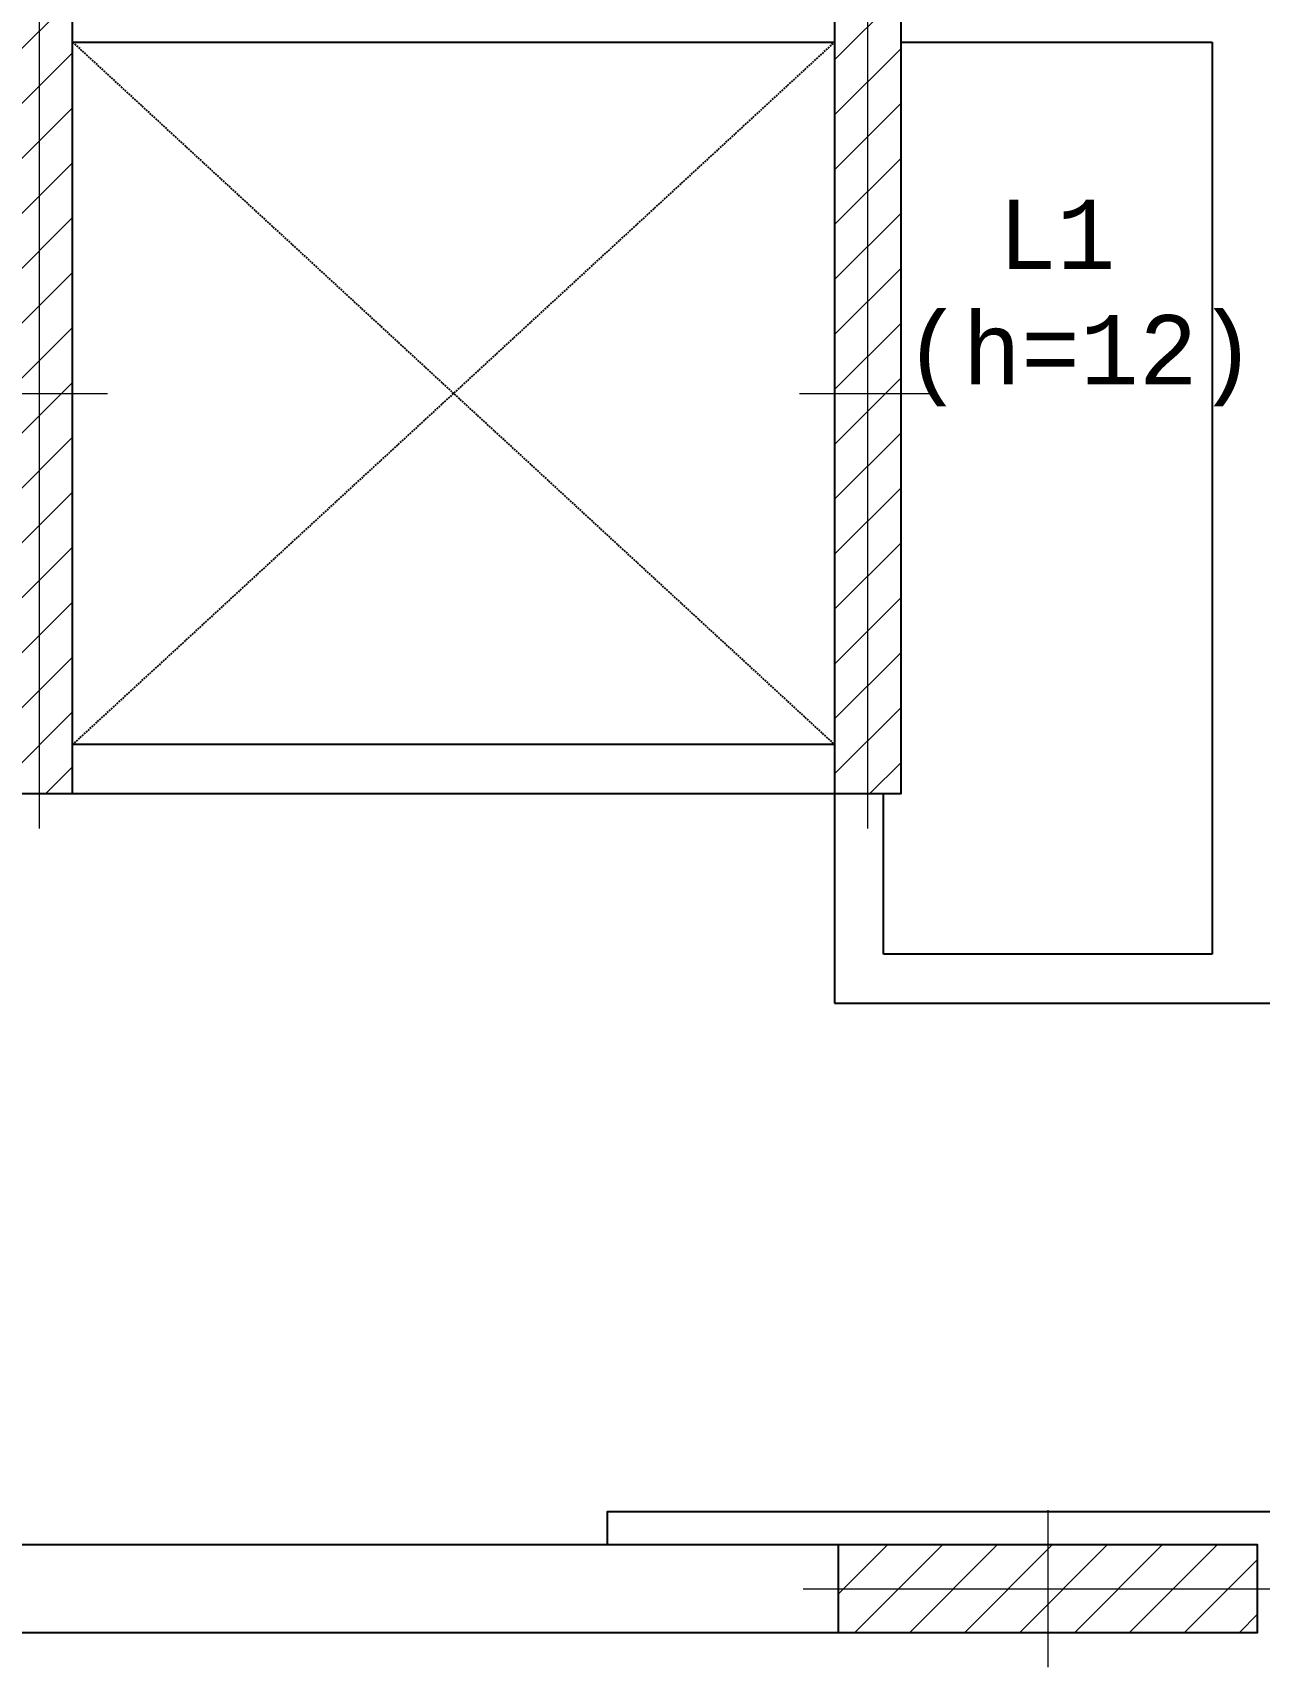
# Model space of a CAD drawing. Extents: x -40810 to 33675, y -2018 to 21213.
# Drawn here: x -18450 to -18099.1, y 8280 to 8747.8 of the extents above; entities that cross this region are included whole.
import ezdxf

# ---------------------------------------------------------------- set-up
doc = ezdxf.new("R2010")
doc.units = 0
doc.linetypes.add('TRAZO_HUECO', pattern=[0.75, 0.5, -0.25])
doc.layers.get('0').update_dxf_attribs({"color": 1, "lineweight": 9})
for name, color, linetype in [('1', 5, 'Continuous'), ('13', 7, 'Continuous'), ('241', 7, 'TRAZO_HUECO'), ('3', 2, 'Continuous')]:
    doc.layers.add(name, color=color, linetype=linetype)
doc.layers.add('PILAR_EIXOS', color=1, linetype='Continuous', lineweight=0)
doc.layers.add('PILAR_HACH', color=4, linetype='Continuous', lineweight=0)
doc.styles.add('ARIAL', font='arial.ttf', dxfattribs={"height": 12})
doc.styles.add('TQS_LUCIDA_CONSOLE', font='lucon.TTF')
doc.dimstyles.new('AVILLA 100', dxfattribs={"dimtxt": 0.13, "dimasz": 0.05, "dimexe": 0.05, "dimexo": 0.05, "dimgap": 0.01, "dimtad": 3, "dimdec": 0, "dimlfac": 100, "dimzin": 1, "dimdsep": 46, "dimtxsty": 'ARIAL', "dimblk": 'ORIGIN', "dimcen": 1.5, "dimclrd": 10, "dimclre": 10, "dimclrt": 7, "dimadec": 0, "dimazin": 0, "dimtfac": 1, "dimtdec": 0, "dimtmove": 0, "dimatfit": 1, "dimfxl": 1, "dimarcsym": 0})
pattern_1 = [(45, (33903.912, 13435.237), (-7.857724, 7.857724), [])]

# ---------------------------------------------------------------- blocks, each defined once
blk = doc.blocks.new('Eixos do pilar')
at = {"layer": 'PILAR_EIXOS'}
for p, q in [((0, -0.5), (0, 0.5)), ((-0.5, 0), (0.5, 0))]:
    blk.add_line(p, q, dxfattribs=at)
blk = doc.blocks.new('_Origin')
at = {"color": 0, "linetype": 'ByBlock', "lineweight": -2}
blk.add_line((0, 0), (-1, 0), dxfattribs=at)
blk.add_circle((0, 0), 0.5, dxfattribs=at)
blk = doc.blocks.new('*D3286')
at = {"layer": 'Defpoints', "color": 0, "transparency": 16777216}
for p in [(-18285.57, 8324.58), (-18285.57, 8315.05), (-17171.07, 8315.05)]:
    blk.add_point(p, dxfattribs=at)
at = {"layer": 'PILAR_HACH', "color": 10, "lineweight": -2, "transparency": 16777216}
for p, q in [((-18285.57, 8315.1), (-18285.57, 8324.63)), ((-17171.12, 8324.58), (-18285.52, 8324.58)), ((-17171.07, 8315.1), (-17171.07, 8324.63))]:
    blk.add_line(p, q, dxfattribs=at)
at = {"layer": 'PILAR_HACH', "color": 10, "lineweight": -2, "transparency": 16777216, "xscale": 0.05, "yscale": 0.05, "zscale": 0.05, "rotation": 180}
blk.add_blockref('_Origin', (-18285.57, 8324.58), dxfattribs=at)
at = {"layer": 'PILAR_HACH', "color": 10, "lineweight": -2, "transparency": 16777216, "xscale": 0.05, "yscale": 0.05, "zscale": 0.05}
blk.add_blockref('_Origin', (-17171.07, 8324.58), dxfattribs=at)
at = {"layer": 'PILAR_HACH', "color": 7, "transparency": 16777216, "insert": (-17728.32, 8330.72), "char_height": 12, "attachment_point": 5, "style": 'ARIAL'}
blk.add_mtext('111450', dxfattribs=at)

msp = doc.modelspace()

# ---------------------------------------------------------------- hatches: boundary and pattern name
at = {"linetype": 'ByBlock'}
h = msp.add_hatch(dxfattribs=at)
h.set_pattern_fill('ANSI31', color=4, scale=3.5)
h.set_pattern_definition(pattern_1)
h.paths.add_polyline_path([(-18457.575, 8530.05), (-18438.575, 8530.05), (-18438.575, 8759.05), (-18457.575, 8759.05)])
h = msp.add_hatch(dxfattribs=at)
h.set_pattern_fill('ANSI31', color=4, scale=3.5)
h.set_pattern_definition(pattern_1)
h.paths.add_polyline_path([(-18220.575, 8530.05), (-18201.575, 8530.05), (-18201.575, 8759.05), (-18220.575, 8759.05)])
h = msp.add_hatch(dxfattribs=at)
h.set_pattern_fill('ANSI31', color=4, scale=3.5)
h.set_pattern_definition(pattern_1)
h.paths.add_polyline_path([(-18219.575, 8290.05), (-18099.575, 8290.05), (-18099.575, 8315.05), (-18219.575, 8315.05)])

# ---------------------------------------------------------------- linework, layer by layer
at = {"linetype": 'Continuous', "ltscale": 30}
msp.add_lwpolyline([(-18011.65, 8759.05), (-18105.575, 8759.05), (-18201.575, 8759.05), (-18201.575, 8745.05), (-18112.575, 8745.05), (-18112.575, 8484.05), (-18206.575, 8484.05), (-18206.575, 8530.05), (-18220.575, 8530.05), (-18220.575, 8470.05), (-18105.575, 8470.05), (-17853.575, 8470.05)], dxfattribs=at)
at = {"layer": '1'}
for points in [[(-18438.575, 8745.05), (-18220.575, 8745.05)], [(-18201.575, 8745.05), (-18112.575, 8745.05)], [(-18112.575, 8745.05), (-18112.575, 8484.05)], [(-18220.575, 8544.05), (-18438.575, 8544.05)], [(-18438.575, 8530.05), (-18220.575, 8530.05)], [(-18220.575, 8530.05), (-18220.575, 8470.05)], [(-18206.575, 8484.05), (-18206.575, 8530.05)], [(-18112.575, 8484.05), (-18206.575, 8484.05)], [(-18220.575, 8470.05), (-18105.575, 8470.05)], [(-18105.575, 8470.05), (-17853.575, 8470.05)], [(-18219.575, 8315.05), (-18465.575, 8315.05)], [(-18469.575, 8290.05), (-18219.575, 8290.05)]]:
    msp.add_lwpolyline(points, dxfattribs=at)
at = {"layer": '241'}
for p, q in [((-18438.575, 8544.05), (-18220.575, 8745.05)), ((-18438.575, 8745.05), (-18220.575, 8544.05))]:
    msp.add_line(p, q, dxfattribs=at)
at = {"layer": '3'}
for points in [[(-18457.575, 8530.05), (-18438.575, 8530.05), (-18438.575, 8759.05), (-18457.575, 8759.05), (-18457.575, 8530.05)], [(-18220.575, 8530.05), (-18201.575, 8530.05), (-18201.575, 8759.05), (-18220.575, 8759.05), (-18220.575, 8530.05)], [(-18219.575, 8290.05), (-18099.575, 8290.05), (-18099.575, 8315.05), (-18219.575, 8315.05), (-18219.575, 8290.05)]]:
    msp.add_lwpolyline(points, dxfattribs=at)

# ---------------------------------------------------------------- block references
at = {"layer": 'PILAR_EIXOS', "xscale": 39, "yscale": 249, "zscale": 100}
for p in [(-18448.075, 8644.55), (-18211.075, 8644.55)]:
    msp.add_blockref('Eixos do pilar', p, dxfattribs=at)
at = {"layer": 'PILAR_EIXOS', "xscale": 45, "yscale": 140, "zscale": 100, "rotation": 270}
msp.add_blockref('Eixos do pilar', (-18159.575, 8302.55), dxfattribs=at)

# ---------------------------------------------------------------- texts
at = {"layer": '13', "linetype": 'Continuous', "style": 'TQS_LUCIDA_CONSOLE'}
for s, p in [('L1', (-18173.845, 8680.166)), ('(h=12)', (-18200.815, 8647.111))]:
    msp.add_text(s, height=19.85, dxfattribs=at).set_placement(p)

# ---------------------------------------------------------------- dimensions: what is measured, and where the dimension line sits
at = {"layer": 'PILAR_HACH', "color": 2}
dim = msp.add_linear_dim(base=(-18285.575, 8324.578), p1=(-17171.075, 8315.05), p2=(-18285.575, 8315.05), dimstyle='AVILLA 100', override={"dimfxl": 0.18, "dimarcsym": 1}, dxfattribs=at)
dim.commit()
dim.dimension.update_dxf_attribs({"geometry": '*D3286', "text_midpoint": (-17728.325, 8330.715)})

doc.saveas('drawing.dxf')
